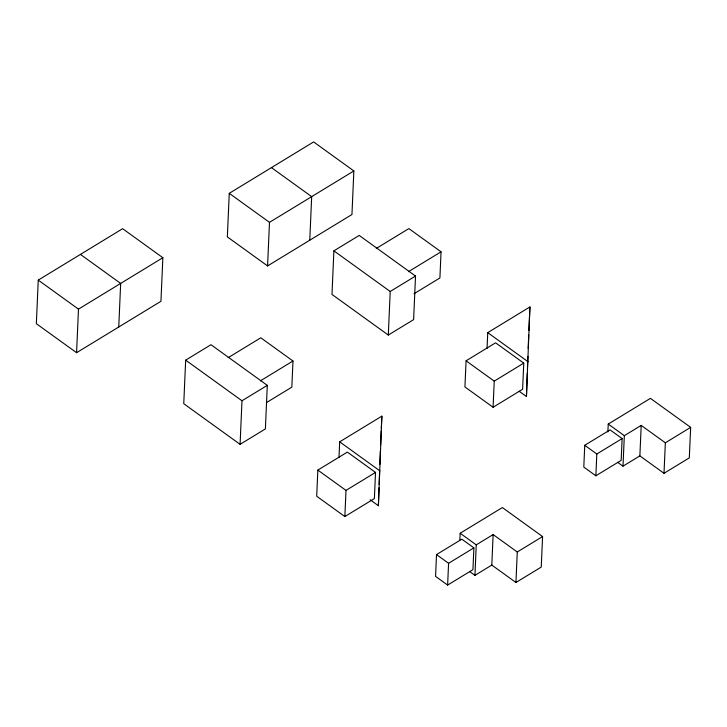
<?xml version="1.0" encoding="UTF-8"?>
<svg xmlns="http://www.w3.org/2000/svg" width="727" height="727" viewBox="0 0 727 727"><rect width="100%" height="100%" fill="white"/><g stroke="black" fill="none" stroke-linecap="round" stroke-linejoin="round"><path stroke-width="1.09" d="M370.152 499.776L378.385 505.719L379.021 487.844M379.14 484.491L379.621 471.096M379.857 464.389L380.339 450.985M378.385 505.719L381.857 416.135L339.673 441.843L338.991 457.583M519.133 391.253L526.448 396.524L527.284 373.069M527.448 368.607L527.884 356.321M528.166 348.506L528.702 335.056M526.448 396.524L529.928 306.939L487.744 332.648L487.054 348.397M38.249 280.113L36.35 323.688L76.58 352.704L160.949 301.287L162.857 257.712L122.627 228.696L38.249 280.113L78.48 309.129L76.58 352.704M118.765 326.996L120.664 283.421L80.433 254.405M185.667 360.147L183.758 403.712L240.083 444.342L265.391 428.921L267.291 385.346L210.975 344.716L185.667 360.147L241.982 400.768L240.083 444.342M229.259 193.337L227.351 236.911L267.581 265.928L351.95 214.51L353.858 170.945L313.628 141.919L229.259 193.337L269.481 222.353L267.581 265.928M228.196 357.657L260.793 337.791L292.981 361.001L291.836 387.146L266.909 402.34M309.766 240.219L311.674 196.644L271.444 167.628M317.835 470.096L316.699 496.241L344.852 516.552L374.387 498.558L375.523 472.414L347.37 452.103L317.835 470.096L345.997 490.407L344.852 516.552M333.893 250.86L331.985 294.426L388.309 335.056L413.618 319.626L415.526 276.06L359.202 235.43L333.893 250.86L390.208 291.482L388.309 335.056M380.584 445.369L381.221 430.748M381.321 428.503L381.857 416.135M376.268 248.461L408.865 228.596L441.044 251.815L439.908 277.959L414.017 293.735M436.518 554.583L435.564 576.375L447.632 585.081L472.941 569.65L473.895 547.867L461.827 539.161L436.518 554.583L448.586 563.289L447.632 585.081M466.071 360.81L464.926 386.946L493.088 407.265L522.622 389.263L523.758 363.127L495.596 342.808L466.071 360.81L494.224 381.121L493.088 407.265M459.873 540.034L460.173 533.254L502.357 507.546L542.578 536.562L541.251 567.069L515.943 582.491L491.806 565.079L493.133 534.581L517.27 551.993L515.943 582.491M469.569 571.495L474.931 575.366L476.258 544.859L493.133 534.581M528.892 330.558L529.928 306.939M584.744 445.297L583.799 467.088L595.867 475.794L621.176 460.364L622.13 438.581L610.062 429.875L584.744 445.297L596.812 454.002L595.867 475.794M607.89 431.974L608.235 424.068L650.42 398.36L690.65 427.376L689.314 457.874L664.005 473.304L639.869 455.893L641.205 425.386L665.341 442.798L664.005 473.304M617.632 462.308L622.994 466.171L624.329 435.673L641.205 425.386M78.48 309.129L162.857 257.712M269.481 222.353L353.858 170.945M408.447 271.68L441.044 251.815M390.208 291.482L415.526 276.06M260.384 380.866L292.981 361.001M241.982 400.768L267.291 385.346M494.224 381.121L523.758 363.127M345.997 490.407L375.523 472.414M596.812 454.002L622.13 438.581M448.586 563.289L473.895 547.867M622.994 466.171L639.869 455.893M665.341 442.798L690.65 427.376M474.931 575.366L491.806 565.079M517.27 551.993L542.578 536.562M487.744 332.648L527.975 361.673M608.235 424.068L624.329 435.673M339.673 441.843L379.903 470.86M460.173 533.254L476.258 544.859"/></g></svg>
